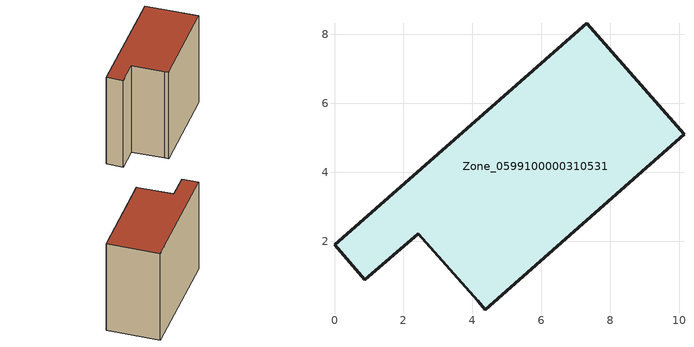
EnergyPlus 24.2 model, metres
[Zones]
Zone_0599100000310531
 floor ground (C_G): 10.13,5.11 4.37,0.02 4.15,0.28 2.42,2.21 0.88,0.89 0,1.9 7.31,8.32 z0
 wall outside (C_F): 7.31,8.32 0,1.9 0.88,0.89 2.42,2.21 4.15,0.28 4.37,0.02 10.13,5.11 7.31,8.32 z0:8
 roof outside (C_R): 4.37,0.02 10.13,5.11 7.31,8.32 0,1.9 0.88,0.89 2.42,2.21 4.15,0.28 z8
[BUILDING]
Pand.0599100000310531: North Axis=0; Terrain=City; Loads Convergence Tolerance Value=0.04; Temperature Convergence Tolerance Value=0.4; Solar Distribution=FullExterior; Maximum Number of Warmup Days=25; Minimum Number of Warmup Days=1
[Site:Location]
Rotterdam.The.Hague.AP_ZH_NLD Design_Conditions: Latitude=51.96; Longitude=4.45; Time Zone=1; Elevation=-4.5
[SITE:GROUNDTEMPERATURE:BUILDINGSURFACE]
18, 18, 18, 18, 18, 18, 18, 18, 18, 18, 18, 18
[MATERIAL] Thermal Absorptance=0.9; Solar Absorptance=0.7; Visible Absorptance=0.7
Name | Roughness | Thickness | Conductivity | Density | Specific Heat
G.TI.1946 | MediumSmooth | 0.15 | 1 | 540 | 1210
F.TI.1946 | Rough | 0.3 | 0.857143 | 1920 | 840
R.TI.1946 | MediumRough | 0.2 | 0.1 | 1500 | 1000
[CONSTRUCTION]
C_G: G.TI.1946
C_F: F.TI.1946
C_R: R.TI.1946
[ZONE]
Zone_0599100000310531: Type=1; Multiplier=1; Ceiling Height=Autocalculate; Volume=Autocalculate; Floor Area=autocalculate; Part of Total Floor Area=Yes
[ZONEINFILTRATION:DESIGNFLOWRATE]
Infil_Zone_0599100000310531: Zone or ZoneList or Space or SpaceList=Zone_0599100000310531; Schedule=AlwaysOn; Design Flow Rate Calculation Method=Flow/Area; Flow Rate per Floor Area=0.003; Constant Term Coefficient=1; Temperature Term Coefficient=0; Velocity Term Coefficient=0; Velocity Squared Term Coefficient=0
[HVACTEMPLATE:ZONE:IDEALLOADSAIRSYSTEM]
Zone_0599100000310531: Maximum Heating Supply Air Temperature=50; Minimum Cooling Supply Air Temperature=13; Maximum Heating Supply Air Humidity Ratio=0.0156; Minimum Cooling Supply Air Humidity Ratio=0.0077; Heating Limit=NoLimit; Cooling Limit=NoLimit; Dehumidification Control Type=ConstantSensibleHeatRatio; Cooling Sensible Heat Ratio=0.7; Dehumidification Setpoint=60; Humidification Control Type=None; Humidification Setpoint=30; Outdoor Air Method=None; Outdoor Air Flow Rate per Person=0.00944; Outdoor Air Flow Rate per Zone Floor Area=0; Outdoor Air Flow Rate per Zone=0; Demand Controlled Ventilation Type=None; Outdoor Air Economizer Type=NoEconomizer; Heat Recovery Type=None; Sensible Heat Recovery Effectiveness=0.7; Latent Heat Recovery Effectiveness=0.65
[ZONECONTROL:THERMOSTAT]
ThermostatControl_Zone_0599100000310531: Zone or ZoneList=Zone_0599100000310531; Control Type Schedule=DualSetpointControlType; Control 1=Thermostat_Zone_0599100000310531; Temperature Difference Between Cutout And Setpoint=0
[THERMOSTATSETPOINT:DUALSETPOINT]
Thermostat_Zone_0599100000310531: Heating Setpoint Temperature Schedule=HeatingSetpoint_Zone_0599100000310531; Cooling Setpoint Temperature Schedule=CoolingSetpoint_Zone_0599100000310531
[SCHEDULE:COMPACT]
HeatingSetpoint_Zone_0599100000310531: Through: 12/31, For: AllDays, Until: 24:00, 21
CoolingSetpoint_Zone_0599100000310531: Through: 12/31, For: AllDays, Until: 24:00, 24
DualSetpointControlType: Through: 12/31, For: AllDays, Until: 24:00, 4
AlwaysOn: Through: 12/31, For: AllDays, Until: 24:00, 1
